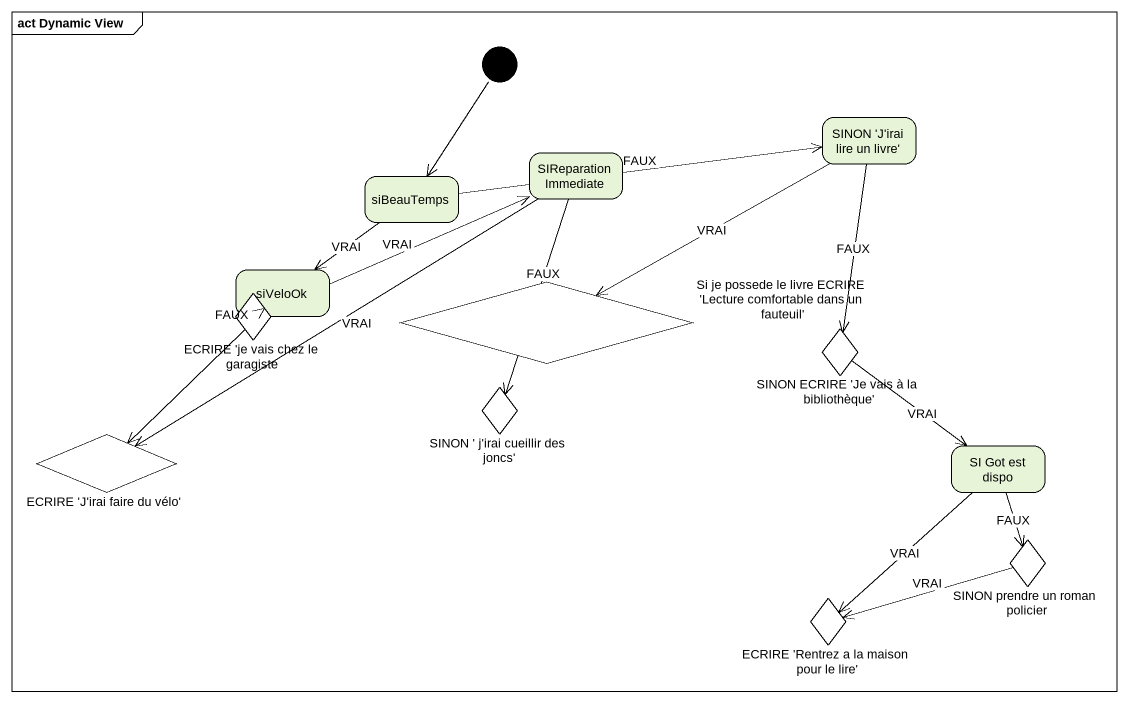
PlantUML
@startuml
mainframe act Dynamic View
hide empty description
state SIReparationImmediate
state "SINON 'J'irai lire un livre'" as SINON_J_irai_lire_un_livre
state siBeauTemps
state siVeloOk
state "ECRIRE 'je vais chez le garagiste" as ECRIRE_je_vais_chez_le <<choice>>
state "Si je possede le livre ECRIRE 'Lecture comfortable dans un fauteuil'" as Si_je_possede_le_livre <<choice>>
state "SINON ECRIRE 'Je vais à la bibliothèque'" as SINON_ECRIRE_Je_vais_à_la <<choice>>
state "SINON ' j'irai cueillir des joncs'" as SINON_j_irai_cueillir_des <<choice>>
state "ECRIRE 'J'irai faire du vélo'" as ECRIRE_J_irai_faire_du_vélo <<choice>>
state "SI Got est dispo" as SI_Got_est_dispo
state "SINON prendre un roman policier" as SINON_prendre_un_roman <<choice>>
state "ECRIRE 'Rentrez a la maison pour le lire'" as ECRIRE_Rentrez_a_la_maison <<choice>>
[*] --> siBeauTemps
SIReparationImmediate --> SINON_j_irai_cueillir_des : FAUX
SIReparationImmediate --> ECRIRE_J_irai_faire_du_vélo : VRAI
SINON_J_irai_lire_un_livre -left-> Si_je_possede_le_livre : VRAI
SINON_J_irai_lire_un_livre --> SINON_ECRIRE_Je_vais_à_la : FAUX
siBeauTemps -right-> SINON_J_irai_lire_un_livre : FAUX
siBeauTemps --> siVeloOk : VRAI
siVeloOk --> ECRIRE_je_vais_chez_le : FAUX
siVeloOk --> ECRIRE_J_irai_faire_du_vélo
ECRIRE_je_vais_chez_le -right-> SIReparationImmediate : VRAI
SINON_ECRIRE_Je_vais_à_la --> SI_Got_est_dispo : VRAI
SI_Got_est_dispo --> SINON_prendre_un_roman : FAUX
SI_Got_est_dispo --> ECRIRE_Rentrez_a_la_maison : VRAI
SINON_prendre_un_roman -left-> ECRIRE_Rentrez_a_la_maison : VRAI
@enduml
